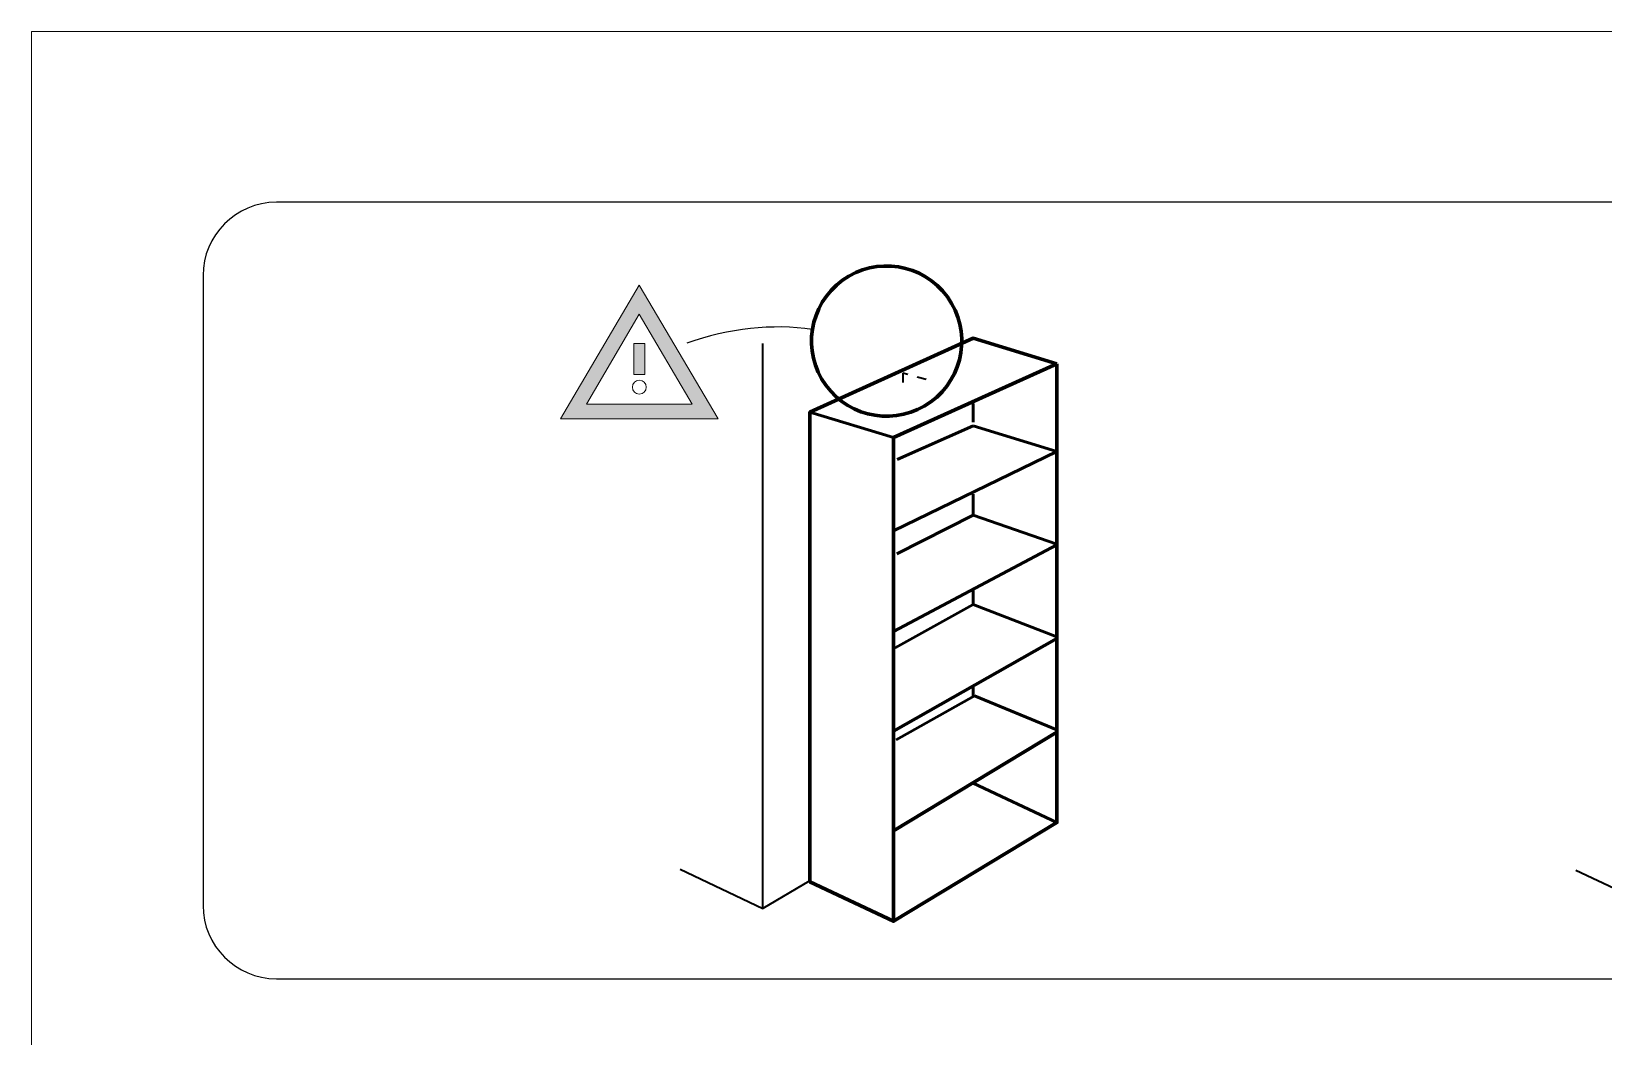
# Model space of a CAD drawing. Header units: inches. Extents: x -1535 to 2339, y 35 to 2700.
# Drawn here: x -1534.6 to -1418.6, y 2222.8 to 2296.9 of the extents above; entities that cross this region are included whole.
import ezdxf

# ---------------------------------------------------------------- set-up
doc = ezdxf.new("R2010")
doc.units = ezdxf.units.IN
doc.header["$MEASUREMENT"] = 0
doc.linetypes.add('AI-Linetype-2', pattern=[1.411111, 0.705556, -0.705556])
doc.layers.add('Livello 1', color=7, linetype='Continuous')

msp = doc.modelspace()

# ---------------------------------------------------------------- hatches: boundary and pattern name
at = {"layer": 'Livello 1', "true_color": 0xffffff}
h = msp.add_hatch(color=7, dxfattribs=at)
h.dxf.hatch_style = 2
h.paths.add_polyline_path([(-1489.75, 2278.18), (-1483.93, 2268.31), (-1495.57, 2268.31)])
h.paths.add_polyline_path([(-1489.75, 2276.04), (-1493.66, 2269.4), (-1485.84, 2269.4)])
h = msp.add_hatch(color=7, dxfattribs=at)
h.dxf.hatch_style = 2
h.paths.add_polyline_path([(-1490.16, 2273.89), (-1489.34, 2273.89), (-1489.34, 2271.59), (-1490.16, 2271.59)])

# ---------------------------------------------------------------- linework, layer by layer
at = {"layer": 'Livello 1', "lineweight": 0}
for points in [[(-1534.6, 1999.9), (-1324.6, 1999.9), (-1324.6, 2296.9), (-1534.6, 2296.9), (-1534.6, 1999.9)], [(-1534.6, 1999.9), (-1324.6, 1999.9), (-1324.6, 2296.9), (-1534.6, 2296.9), (-1534.6, 1999.9)], [(-1534.6, 1999.9), (-1324.6, 1999.9), (-1324.6, 2296.9), (-1534.6, 2296.9), (-1534.6, 1999.9)], [(-1534.6, 1999.9), (-1324.6, 1999.9), (-1324.6, 2296.9), (-1534.6, 2296.9), (-1534.6, 1999.9)], [(-1534.6, 1999.9), (-1324.6, 1999.9), (-1324.6, 2296.9), (-1534.6, 2296.9), (-1534.6, 1999.9)], [(-1534.6, 1999.9), (-1324.6, 1999.9), (-1324.6, 2296.9), (-1534.6, 2296.9), (-1534.6, 1999.9)], [(-1534.6, 1999.9), (-1324.6, 1999.9), (-1324.6, 2296.9), (-1534.6, 2296.9), (-1534.6, 1999.9)], [(-1534.6, 1999.9), (-1324.6, 1999.9), (-1324.6, 2296.9), (-1534.6, 2296.9), (-1534.6, 1999.9)], [(-1534.6, 1999.9), (-1324.6, 1999.9), (-1324.6, 2296.9), (-1534.6, 2296.9), (-1534.6, 1999.9)], [(-1534.6, 1999.9), (-1324.6, 1999.9), (-1324.6, 2296.9), (-1534.6, 2296.9), (-1534.6, 1999.9)], [(-1534.6, 1999.9), (-1324.6, 1999.9), (-1324.6, 2296.9), (-1534.6, 2296.9), (-1534.6, 1999.9)], [(-1534.6, 1999.9), (-1324.6, 1999.9), (-1324.6, 2296.9), (-1534.6, 2296.9), (-1534.6, 1999.9)], [(-1534.6, 1999.9), (-1324.6, 1999.9), (-1324.6, 2296.9), (-1534.6, 2296.9), (-1534.6, 1999.9)], [(-1534.6, 1999.9), (-1324.6, 1999.9), (-1324.6, 2296.9), (-1534.6, 2296.9), (-1534.6, 1999.9)], [(-1534.6, 1999.9), (-1324.6, 1999.9), (-1324.6, 2296.9), (-1534.6, 2296.9), (-1534.6, 1999.9)], [(-1534.6, 1999.9), (-1324.6, 1999.9), (-1324.6, 2296.9), (-1534.6, 2296.9), (-1534.6, 1999.9)], [(-1534.6, 1999.9), (-1324.6, 1999.9), (-1324.6, 2296.9), (-1534.6, 2296.9), (-1534.6, 1999.9)], [(-1534.6, 1999.9), (-1324.6, 1999.9), (-1324.6, 2296.9), (-1534.6, 2296.9), (-1534.6, 1999.9)], [(-1534.6, 1999.9), (-1324.6, 1999.9), (-1324.6, 2296.9), (-1534.6, 2296.9), (-1534.6, 1999.9)], [(-1534.6, 1999.9), (-1324.6, 1999.9), (-1324.6, 2296.9), (-1534.6, 2296.9), (-1534.6, 1999.9)], [(-1534.6, 1999.9), (-1324.6, 1999.9), (-1324.6, 2296.9), (-1534.6, 2296.9), (-1534.6, 1999.9)], [(-1534.6, 1999.9), (-1324.6, 1999.9), (-1324.6, 2296.9), (-1534.6, 2296.9), (-1534.6, 1999.9)], [(-1534.6, 1999.9), (-1324.6, 1999.9), (-1324.6, 2296.9), (-1534.6, 2296.9), (-1534.6, 1999.9)], [(-1534.6, 1999.9), (-1324.6, 1999.9), (-1324.6, 2296.9), (-1534.6, 2296.9), (-1534.6, 1999.9)], [(-1534.6, 1999.9), (-1324.6, 1999.9), (-1324.6, 2296.9), (-1534.6, 2296.9), (-1534.6, 1999.9)], [(-1534.6, 1999.9), (-1324.6, 1999.9), (-1324.6, 2296.9), (-1534.6, 2296.9), (-1534.6, 1999.9)], [(-1534.6, 1999.9), (-1324.6, 1999.9), (-1324.6, 2296.9), (-1534.6, 2296.9), (-1534.6, 1999.9)], [(-1534.6, 1999.9), (-1324.6, 1999.9), (-1324.6, 2296.9), (-1534.6, 2296.9), (-1534.6, 1999.9)], [(-1534.6, 1999.9), (-1324.6, 1999.9), (-1324.6, 2296.9), (-1534.6, 2296.9), (-1534.6, 1999.9)], [(-1534.6, 1999.9), (-1324.6, 1999.9), (-1324.6, 2296.9), (-1534.6, 2296.9), (-1534.6, 1999.9)], [(-1534.6, 1999.9), (-1324.6, 1999.9), (-1324.6, 2296.9), (-1534.6, 2296.9), (-1534.6, 1999.9)], [(-1534.6, 1999.9), (-1324.6, 1999.9), (-1324.6, 2296.9), (-1534.6, 2296.9), (-1534.6, 1999.9)], [(-1534.6, 1999.9), (-1324.6, 1999.9), (-1324.6, 2296.9), (-1534.6, 2296.9), (-1534.6, 1999.9)], [(-1534.6, 1999.9), (-1324.6, 1999.9), (-1324.6, 2296.9), (-1534.6, 2296.9), (-1534.6, 1999.9)], [(-1534.6, 1999.9), (-1324.6, 1999.9), (-1324.6, 2296.9), (-1534.6, 2296.9), (-1534.6, 1999.9)], [(-1534.6, 1999.9), (-1324.6, 1999.9), (-1324.6, 2296.9), (-1534.6, 2296.9), (-1534.6, 1999.9)], [(-1534.6, 1999.9), (-1324.6, 1999.9), (-1324.6, 2296.9), (-1534.6, 2296.9), (-1534.6, 1999.9)], [(-1534.6, 1999.9), (-1324.6, 1999.9), (-1324.6, 2296.9), (-1534.6, 2296.9), (-1534.6, 1999.9)], [(-1534.6, 1999.9), (-1324.6, 1999.9), (-1324.6, 2296.9), (-1534.6, 2296.9), (-1534.6, 1999.9)], [(-1534.6, 1999.9), (-1324.6, 1999.9), (-1324.6, 2296.9), (-1534.6, 2296.9), (-1534.6, 1999.9)], [(-1534.6, 1999.9), (-1324.6, 1999.9), (-1324.6, 2296.9), (-1534.6, 2296.9), (-1534.6, 1999.9)], [(-1534.6, 1999.9), (-1324.6, 1999.9), (-1324.6, 2296.9), (-1534.6, 2296.9), (-1534.6, 1999.9)], [(-1534.6, 1999.9), (-1324.6, 1999.9), (-1324.6, 2296.9), (-1534.6, 2296.9), (-1534.6, 1999.9)], [(-1534.6, 1999.9), (-1324.6, 1999.9), (-1324.6, 2296.9), (-1534.6, 2296.9), (-1534.6, 1999.9)], [(-1534.6, 1999.9), (-1324.6, 1999.9), (-1324.6, 2296.9), (-1534.6, 2296.9), (-1534.6, 1999.9)], [(-1534.6, 1999.9), (-1324.6, 1999.9), (-1324.6, 2296.9), (-1534.6, 2296.9), (-1534.6, 1999.9)], [(-1534.6, 1999.9), (-1324.6, 1999.9), (-1324.6, 2296.9), (-1534.6, 2296.9), (-1534.6, 1999.9)], [(-1534.6, 1999.9), (-1324.6, 1999.9), (-1324.6, 2296.9), (-1534.6, 2296.9), (-1534.6, 1999.9)], [(-1534.6, 1999.9), (-1324.6, 1999.9), (-1324.6, 2296.9), (-1534.6, 2296.9), (-1534.6, 1999.9)], [(-1534.6, 1999.9), (-1324.6, 1999.9), (-1324.6, 2296.9), (-1534.6, 2296.9), (-1534.6, 1999.9)], [(-1534.6, 1999.9), (-1324.6, 1999.9), (-1324.6, 2296.9), (-1534.6, 2296.9), (-1534.6, 1999.9)], [(-1534.6, 1999.9), (-1324.6, 1999.9), (-1324.6, 2296.9), (-1534.6, 2296.9), (-1534.6, 1999.9)], [(-1534.6, 1999.9), (-1324.6, 1999.9), (-1324.6, 2296.9), (-1534.6, 2296.9), (-1534.6, 1999.9)], [(-1534.6, 1999.9), (-1324.6, 1999.9), (-1324.6, 2296.9), (-1534.6, 2296.9), (-1534.6, 1999.9)], [(-1534.6, 1999.9), (-1324.6, 1999.9), (-1324.6, 2296.9), (-1534.6, 2296.9), (-1534.6, 1999.9)], [(-1534.6, 1999.9), (-1324.6, 1999.9), (-1324.6, 2296.9), (-1534.6, 2296.9), (-1534.6, 1999.9)], [(-1534.6, 1999.9), (-1324.6, 1999.9), (-1324.6, 2296.9), (-1534.6, 2296.9), (-1534.6, 1999.9)], [(-1534.6, 1999.9), (-1324.6, 1999.9), (-1324.6, 2296.9), (-1534.6, 2296.9), (-1534.6, 1999.9)], [(-1534.6, 1999.9), (-1324.6, 1999.9), (-1324.6, 2296.9), (-1534.6, 2296.9), (-1534.6, 1999.9)], [(-1534.6, 1999.9), (-1324.6, 1999.9), (-1324.6, 2296.9), (-1534.6, 2296.9), (-1534.6, 1999.9)], [(-1534.6, 1999.9), (-1324.6, 1999.9), (-1324.6, 2296.9), (-1534.6, 2296.9), (-1534.6, 1999.9)], [(-1534.6, 1999.9), (-1324.6, 1999.9), (-1324.6, 2296.9), (-1534.6, 2296.9), (-1534.6, 1999.9)], [(-1534.6, 1999.9), (-1324.6, 1999.9), (-1324.6, 2296.9), (-1534.6, 2296.9), (-1534.6, 1999.9)], [(-1534.6, 1999.9), (-1324.6, 1999.9), (-1324.6, 2296.9), (-1534.6, 2296.9), (-1534.6, 1999.9)], [(-1534.6, 1999.9), (-1324.6, 1999.9), (-1324.6, 2296.9), (-1534.6, 2296.9), (-1534.6, 1999.9)], [(-1534.6, 1999.9), (-1324.6, 1999.9), (-1324.6, 2296.9), (-1534.6, 2296.9), (-1534.6, 1999.9)], [(-1489.75, 2278.18), (-1483.93, 2268.31), (-1495.57, 2268.31), (-1489.75, 2278.18)], [(-1489.75, 2276.04), (-1493.66, 2269.4), (-1485.84, 2269.4), (-1489.75, 2276.04)], [(-1490.16, 2273.89), (-1489.34, 2273.89), (-1489.34, 2271.59), (-1490.16, 2271.59), (-1490.16, 2273.89)]]:
    msp.add_lwpolyline(points, dxfattribs=at)
at = {"layer": 'Livello 1', "color": 7, "lineweight": 35, "true_color": 0xffffff}
for points in [[(-1420.67, 2235.04), (-1414.59, 2232.17), (-1414.59, 2277.17)], [(-1486.74, 2235.09), (-1480.64, 2232.21), (-1480.64, 2273.89)]]:
    msp.add_lwpolyline(points, dxfattribs=at)
at = {"layer": 'Livello 1', "color": 7, "lineweight": 70, "true_color": 0xffffff}
for points in [[(-1458.94, 2272.38), (-1465.11, 2274.27), (-1477.17, 2268.82), (-1477.17, 2234.17), (-1470.99, 2231.26), (-1458.94, 2238.54), (-1458.94, 2272.38)], [(-1458.94, 2272.38), (-1470.99, 2266.94)], [(-1470.99, 2231.26), (-1470.99, 2266.94)], [(-1458.94, 2265.92), (-1470.99, 2260.07)], [(-1458.94, 2259.02), (-1470.99, 2252.64)], [(-1458.94, 2252.12), (-1470.99, 2245.29)], [(-1458.94, 2245.22), (-1470.99, 2237.94)]]:
    msp.add_lwpolyline(points, dxfattribs=at)
at = {"layer": 'Livello 1', "color": 7, "linetype": 'AI-Linetype-2', "lineweight": 35, "true_color": 0xffffff}
msp.add_lwpolyline([(-1468.58, 2271.22), (-1470.32, 2271.7), (-1470.32, 2270.56)], dxfattribs=at)
at = {"layer": 'Livello 1', "color": 7, "lineweight": 53, "true_color": 0xffffff}
for points in [[(-1470.99, 2266.94), (-1477.17, 2268.82)], [(-1465.11, 2269.45), (-1465.11, 2268.07)], [(-1465.11, 2267.81), (-1470.72, 2265.33)], [(-1465.11, 2267.81), (-1458.94, 2265.92)], [(-1465.11, 2262.77), (-1465.11, 2261.22)], [(-1465.11, 2261.22), (-1470.75, 2258.37)], [(-1465.11, 2261.22), (-1458.94, 2259.08)], [(-1465.11, 2255.71), (-1465.11, 2254.63)], [(-1465.11, 2254.63), (-1470.87, 2251.43)], [(-1465.11, 2254.63), (-1458.94, 2252.23)], [(-1465.03, 2247.88), (-1470.79, 2244.65)], [(-1465.11, 2248.64), (-1465.11, 2247.88)], [(-1465.03, 2247.88), (-1458.94, 2245.39)], [(-1465.11, 2241.45), (-1458.94, 2238.54)]]:
    msp.add_lwpolyline(points, dxfattribs=at)
at = {"layer": 'Livello 1', "color": 7, "lineweight": 25, "true_color": 0xffffff}
for points, knots in [([(-1343.35, 2284.3), (-1340.37, 2284.3), (-1337.94, 2281.86), (-1337.94, 2278.89), (-1337.94, 2278.89), (-1337.94, 2232.43), (-1337.94, 2232.43), (-1337.94, 2229.45), (-1340.37, 2227.02), (-1343.35, 2227.02), (-1343.35, 2227.02), (-1516.53, 2227.02), (-1516.53, 2227.02), (-1519.5, 2227.02), (-1521.94, 2229.45), (-1521.94, 2232.43), (-1521.94, 2232.43), (-1521.94, 2278.89), (-1521.94, 2278.89), (-1521.94, 2281.86), (-1519.5, 2284.3), (-1516.53, 2284.3), (-1516.53, 2284.3), (-1343.35, 2284.3), (-1343.35, 2284.3)], [0, 0, 0, 0, 1, 1, 1, 2, 2, 2, 3, 3, 3, 4, 4, 4, 5, 5, 5, 6, 6, 6, 7, 7, 7, 8, 8, 8, 8]), ([(-1467.02, 2277.31), (-1465.22, 2274.83), (-1465.77, 2271.37), (-1468.25, 2269.57), (-1470.73, 2267.77), (-1474.19, 2268.32), (-1475.99, 2270.8), (-1477.79, 2273.28), (-1477.24, 2276.74), (-1474.76, 2278.54), (-1472.28, 2280.34), (-1468.82, 2279.79), (-1467.02, 2277.31)], [0, 0, 0, 0, 1, 1, 1, 2, 2, 2, 3, 3, 3, 4, 4, 4, 4]), ([(-1472.39, 2268.58), (-1469.36, 2268.09), (-1466.52, 2270.16), (-1466.04, 2273.18), (-1465.56, 2276.2), (-1467.62, 2279.04), (-1470.65, 2279.52), (-1473.67, 2280), (-1476.51, 2277.94), (-1476.99, 2274.92), (-1477.47, 2271.9), (-1475.41, 2269.06), (-1472.39, 2268.58)], [0, 0, 0, 0, 1, 1, 1, 2, 2, 2, 3, 3, 3, 4, 4, 4, 4])]:
    msp.add_open_spline(points, degree=3, knots=knots, dxfattribs=at)
at = {"layer": 'Livello 1', "color": 18, "lineweight": 80, "true_color": 0x000000}
msp.add_open_spline([(-1467.02, 2277.31), (-1465.22, 2274.83), (-1465.77, 2271.37), (-1468.25, 2269.57), (-1470.73, 2267.77), (-1474.19, 2268.32), (-1475.99, 2270.8), (-1477.79, 2273.28), (-1477.24, 2276.74), (-1474.76, 2278.54), (-1472.28, 2280.34), (-1468.82, 2279.79), (-1467.02, 2277.31)], degree=3, knots=[0, 0, 0, 0, 1, 1, 1, 2, 2, 2, 3, 3, 3, 4, 4, 4, 4], dxfattribs=at)
at = {"layer": 'Livello 1', "color": 7, "lineweight": 25, "true_color": 0xffffff}
msp.add_open_spline([(-1476.99, 2274.92), (-1479.92, 2275.35), (-1483.15, 2275), (-1486.25, 2273.91)], degree=3, dxfattribs=at)
at = {"layer": 'Livello 1', "lineweight": 0}
msp.add_open_spline([(-1489.75, 2271.17), (-1489.46, 2271.17), (-1489.24, 2270.95), (-1489.24, 2270.66), (-1489.24, 2270.38), (-1489.46, 2270.15), (-1489.75, 2270.15), (-1490.03, 2270.15), (-1490.26, 2270.38), (-1490.26, 2270.66), (-1490.26, 2270.95), (-1490.03, 2271.17), (-1489.75, 2271.17)], degree=3, knots=[0, 0, 0, 0, 1, 1, 1, 2, 2, 2, 3, 3, 3, 4, 4, 4, 4], dxfattribs=at)
at = {"layer": 'Livello 1', "color": 7, "lineweight": 35, "true_color": 0xffffff}
msp.add_open_spline([(-1477.21, 2234.22), (-1477.21, 2234.22), (-1480.64, 2232.21), (-1480.64, 2232.21)], degree=3, dxfattribs=at)

doc.saveas('drawing.dxf')
